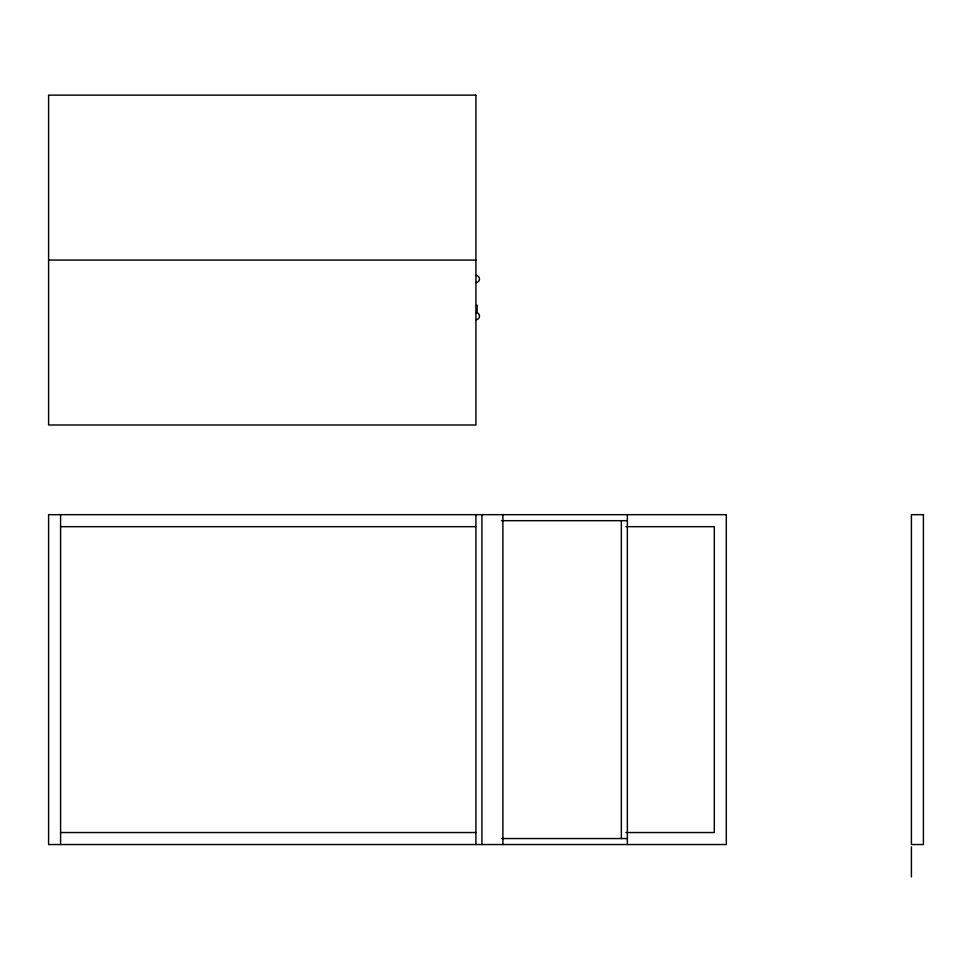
<?xml version="1.0" encoding="UTF-8"?>
<svg xmlns="http://www.w3.org/2000/svg" width="972" height="972" viewBox="0 0 972 972"><rect width="100%" height="100%" fill="white"/><g stroke="black" fill="none" stroke-linecap="round" stroke-linejoin="round"><path stroke-width="1.46" d="M48.6 260.059L475.916 260.059M501.552 520.676L627.353 520.676M60.592 526.678L475.916 526.678M625.847 526.678L714.311 526.678L714.311 832.542L625.847 832.542M60.592 832.542L475.916 832.542M501.552 838.544L627.353 838.544M911.408 846.879L911.408 876.866M627.353 514.674L627.353 844.534M621.351 520.676L621.351 838.544M502.901 514.674L502.901 844.534M481.905 514.674L481.905 844.534M477.118 305.087L477.118 312.267M475.916 514.674L475.916 844.534M60.592 514.674L60.592 844.534M475.916 312.534A3.572 3.572 0 0 1 479.488 316.107A3.572 3.572 0 0 1 475.916 319.679M475.916 275.404A3.572 3.572 0 0 1 479.488 278.976A3.572 3.572 0 0 1 475.916 282.548M475.916 95.135L48.6 95.135L48.6 424.995L475.916 424.995L475.916 95.135M726.303 514.674L48.6 514.674L48.6 844.534L726.303 844.534L726.303 514.674M923.4 514.674L911.408 514.674L911.408 844.534L923.4 844.534L923.4 514.674"/></g></svg>
